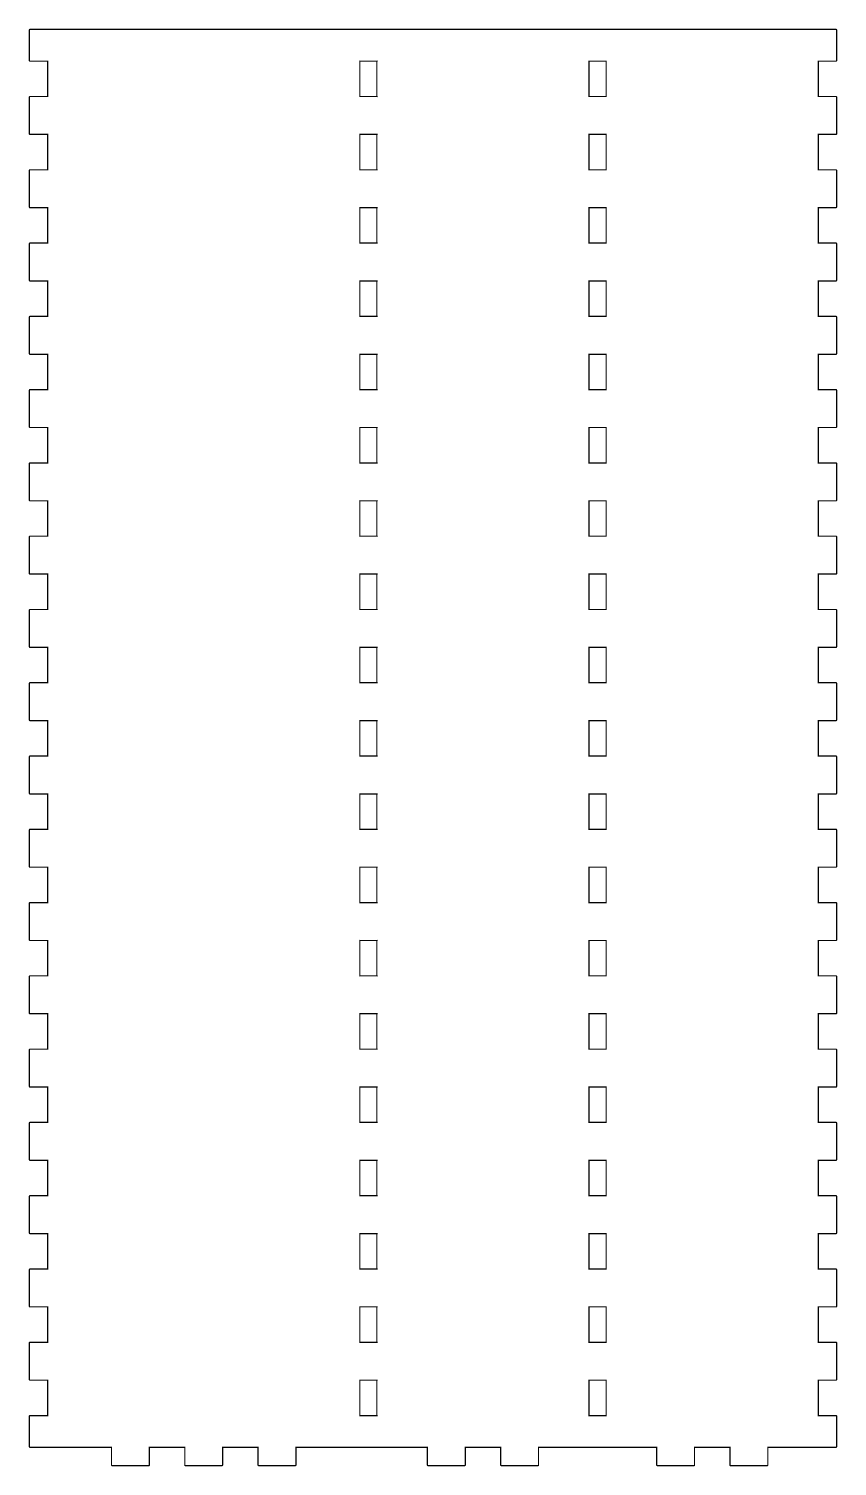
# Model space of a CAD drawing. Extents: x 1 to 1338, y 1 to 612.
# Drawn here: x 0.6 to 133, y 237.6 to 473 of the extents above; entities that cross this region are included whole.
import ezdxf

# ---------------------------------------------------------------- set-up
doc = ezdxf.new("R2010")
doc.units = 0
doc.layers.get('0').update_dxf_attribs({"linetype": 'CONTINUOUS'})

msp = doc.modelspace()

# ---------------------------------------------------------------- linework, layer by layer
at = {"color": 0, "const_width": 0.2}
for points in [[(3.8475, 472.941), (0.84749, 472.941), (0.82958, 472.941), (0.77584, 472.913), (0.7469, 472.86), (0.7469, 472.842)], [(0.7469, 472.842), (0.7469, 467.84)], [(54.7564, 472.941), (3.8475, 472.941)], [(57.7564, 472.941), (54.7564, 472.941)], [(92.3025, 472.941), (57.7564, 472.941)], [(95.3022, 472.941), (92.3025, 472.941)], [(129.848, 472.941), (95.3022, 472.941)], [(132.848, 472.941), (129.848, 472.941)], [(132.949, 472.842), (132.949, 472.86), (132.919, 472.913), (132.865, 472.941), (132.848, 472.941)], [(132.949, 467.84), (132.949, 472.842)], [(0.7469, 467.84), (0.7469, 467.826), (0.77584, 467.769), (0.82958, 467.741), (0.84749, 467.741)], [(0.84749, 467.741), (3.8475, 467.741), (3.82958, 467.741), (3.77582, 467.769), (3.74689, 467.826), (3.74689, 467.84)], [(3.74689, 467.84), (3.74689, 461.843), (3.74689, 461.86), (3.77582, 461.913), (3.82958, 461.941), (3.8475, 461.941)], [(129.949, 461.843), (129.949, 467.84), (129.949, 467.826), (129.919, 467.769), (129.865, 467.741), (129.848, 467.741)], [(129.848, 467.741), (132.848, 467.741), (132.865, 467.741), (132.919, 467.769), (132.949, 467.826), (132.949, 467.84)], [(3.8475, 461.941), (0.84749, 461.941), (0.82958, 461.941), (0.77584, 461.913), (0.7469, 461.86), (0.7469, 461.843)], [(0.7469, 461.843), (0.7469, 455.842)], [(132.848, 461.941), (129.848, 461.941), (129.865, 461.941), (129.919, 461.913), (129.949, 461.86), (129.949, 461.843)], [(132.949, 461.843), (132.949, 461.86), (132.919, 461.913), (132.865, 461.941), (132.848, 461.941)], [(132.949, 455.842), (132.949, 461.843)], [(0.7469, 455.842), (0.7469, 455.824), (0.77584, 455.771), (0.82958, 455.739), (0.84749, 455.739)], [(0.84749, 455.739), (3.8475, 455.739), (3.82958, 455.739), (3.77582, 455.771), (3.74689, 455.824), (3.74689, 455.842)], [(3.74689, 455.842), (3.74689, 449.841), (3.74689, 449.859), (3.77582, 449.912), (3.82958, 449.943), (3.8475, 449.943)], [(129.949, 449.841), (129.949, 455.842), (129.949, 455.824), (129.919, 455.771), (129.865, 455.739), (129.848, 455.739)], [(129.848, 455.739), (132.848, 455.739), (132.865, 455.739), (132.919, 455.771), (132.949, 455.824), (132.949, 455.842)], [(3.8475, 449.943), (0.84749, 449.943), (0.82958, 449.943), (0.77584, 449.912), (0.7469, 449.859), (0.7469, 449.841)], [(0.7469, 449.841), (0.7469, 443.84)], [(132.848, 449.943), (129.848, 449.943), (129.865, 449.943), (129.919, 449.912), (129.949, 449.859), (129.949, 449.841)], [(132.949, 449.841), (132.949, 449.859), (132.919, 449.912), (132.865, 449.943), (132.848, 449.943)], [(132.949, 443.84), (132.949, 449.841)], [(0.7469, 443.84), (0.7469, 443.826), (0.77584, 443.77), (0.82958, 443.742), (0.84749, 443.742)], [(0.84749, 443.742), (3.8475, 443.742), (3.82958, 443.742), (3.77582, 443.77), (3.74689, 443.826), (3.74689, 443.84)], [(3.74689, 443.84), (3.74689, 437.843), (3.74689, 437.861), (3.77582, 437.914), (3.82958, 437.942), (3.8475, 437.942)], [(129.949, 437.843), (129.949, 443.84), (129.949, 443.826), (129.919, 443.77), (129.865, 443.742), (129.848, 443.742)], [(129.848, 443.742), (132.848, 443.742), (132.865, 443.742), (132.919, 443.77), (132.949, 443.826), (132.949, 443.84)], [(3.8475, 437.942), (0.84749, 437.942), (0.82958, 437.942), (0.77584, 437.914), (0.7469, 437.861), (0.7469, 437.843)], [(0.7469, 437.843), (0.7469, 431.842)], [(132.848, 437.942), (129.848, 437.942), (129.865, 437.942), (129.919, 437.914), (129.949, 437.861), (129.949, 437.843)], [(132.949, 437.843), (132.949, 437.861), (132.919, 437.914), (132.865, 437.942), (132.848, 437.942)], [(132.949, 431.842), (132.949, 437.843)], [(0.7469, 431.842), (0.7469, 431.825), (0.77584, 431.772), (0.82958, 431.74), (0.84749, 431.74)], [(0.84749, 431.74), (3.8475, 431.74), (3.82958, 431.74), (3.77582, 431.772), (3.74689, 431.825), (3.74689, 431.842)], [(3.74689, 431.842), (3.74689, 425.842), (3.74689, 425.859), (3.77582, 425.912), (3.82958, 425.94), (3.8475, 425.94)], [(129.949, 425.842), (129.949, 431.842), (129.949, 431.825), (129.919, 431.772), (129.865, 431.74), (129.848, 431.74)], [(129.848, 431.74), (132.848, 431.74), (132.865, 431.74), (132.919, 431.772), (132.949, 431.825), (132.949, 431.842)], [(3.8475, 425.94), (0.84749, 425.94), (0.82958, 425.94), (0.77584, 425.912), (0.7469, 425.859), (0.7469, 425.842)], [(0.7469, 425.842), (0.7469, 419.841)], [(132.848, 425.94), (129.848, 425.94), (129.865, 425.94), (129.919, 425.912), (129.949, 425.859), (129.949, 425.842)], [(132.949, 425.842), (132.949, 425.859), (132.919, 425.912), (132.865, 425.94), (132.848, 425.94)], [(132.949, 419.841), (132.949, 425.842)], [(0.7469, 419.841), (0.7469, 419.823), (0.77584, 419.77), (0.82958, 419.742), (0.84749, 419.742)], [(0.84749, 419.742), (3.8475, 419.742), (3.82958, 419.742), (3.77582, 419.77), (3.74689, 419.823), (3.74689, 419.841)], [(3.74689, 419.841), (3.74689, 413.84), (3.74689, 413.858), (3.77582, 413.914), (3.82958, 413.942), (3.8475, 413.942)], [(129.949, 413.84), (129.949, 419.841), (129.949, 419.823), (129.919, 419.77), (129.865, 419.742), (129.848, 419.742)], [(129.848, 419.742), (132.848, 419.742), (132.865, 419.742), (132.919, 419.77), (132.949, 419.823), (132.949, 419.841)], [(3.8475, 413.942), (0.84749, 413.942), (0.82958, 413.942), (0.77584, 413.914), (0.7469, 413.858), (0.7469, 413.84)], [(0.7469, 413.84), (0.7469, 407.843)], [(132.848, 413.942), (129.848, 413.942), (129.865, 413.942), (129.919, 413.914), (129.949, 413.858), (129.949, 413.84)], [(132.949, 413.84), (132.949, 413.858), (132.919, 413.914), (132.865, 413.942), (132.848, 413.942)], [(132.949, 407.843), (132.949, 413.84)], [(0.7469, 407.843), (0.7469, 407.825), (0.77584, 407.772), (0.82958, 407.741), (0.84749, 407.741)], [(0.84749, 407.741), (3.8475, 407.741), (3.82958, 407.741), (3.77582, 407.772), (3.74689, 407.825), (3.74689, 407.843)], [(3.74689, 407.843), (3.74689, 401.842), (3.74689, 401.86), (3.77582, 401.913), (3.82958, 401.941), (3.8475, 401.941)], [(129.949, 401.842), (129.949, 407.843), (129.949, 407.825), (129.919, 407.772), (129.865, 407.741), (129.848, 407.741)], [(129.848, 407.741), (132.848, 407.741), (132.865, 407.741), (132.919, 407.772), (132.949, 407.825), (132.949, 407.843)], [(3.8475, 401.941), (0.84749, 401.941), (0.82958, 401.941), (0.77584, 401.913), (0.7469, 401.86), (0.7469, 401.842)], [(0.7469, 401.842), (0.7469, 395.841)], [(132.848, 401.941), (129.848, 401.941), (129.865, 401.941), (129.919, 401.913), (129.949, 401.86), (129.949, 401.842)], [(132.949, 401.842), (132.949, 401.86), (132.919, 401.913), (132.865, 401.941), (132.848, 401.941)], [(132.949, 395.841), (132.949, 401.842)], [(0.7469, 395.841), (0.7469, 395.824), (0.77584, 395.771), (0.82958, 395.743), (0.84749, 395.743)], [(0.84749, 395.743), (3.8475, 395.743), (3.82958, 395.743), (3.77582, 395.771), (3.74689, 395.824), (3.74689, 395.841)], [(3.74689, 395.841), (3.74689, 389.841), (3.74689, 389.858), (3.77582, 389.915), (3.82958, 389.943), (3.8475, 389.943)], [(129.949, 389.841), (129.949, 395.841), (129.949, 395.824), (129.919, 395.771), (129.865, 395.743), (129.848, 395.743)], [(129.848, 395.743), (132.848, 395.743), (132.865, 395.743), (132.919, 395.771), (132.949, 395.824), (132.949, 395.841)], [(3.8475, 389.943), (0.84749, 389.943), (0.82958, 389.943), (0.77584, 389.915), (0.7469, 389.858), (0.7469, 389.841)], [(0.7469, 389.841), (0.7469, 383.84)], [(132.848, 389.943), (129.848, 389.943), (129.865, 389.943), (129.919, 389.915), (129.949, 389.858), (129.949, 389.841)], [(132.949, 389.841), (132.949, 389.858), (132.919, 389.915), (132.865, 389.943), (132.848, 389.943)], [(132.949, 383.84), (132.949, 389.841)], [(0.7469, 383.84), (0.7469, 383.826), (0.77584, 383.773), (0.82958, 383.741), (0.84749, 383.741)], [(0.84749, 383.741), (3.8475, 383.741), (3.82958, 383.741), (3.77582, 383.773), (3.74689, 383.826), (3.74689, 383.84)], [(3.74689, 383.84), (3.74689, 377.843), (3.74689, 377.86), (3.77582, 377.913), (3.82958, 377.941), (3.8475, 377.941)], [(129.949, 377.843), (129.949, 383.84), (129.949, 383.826), (129.919, 383.773), (129.865, 383.741), (129.848, 383.741)], [(129.848, 383.741), (132.848, 383.741), (132.865, 383.741), (132.919, 383.773), (132.949, 383.826), (132.949, 383.84)], [(3.8475, 377.941), (0.84749, 377.941), (0.82958, 377.941), (0.77584, 377.913), (0.7469, 377.86), (0.7469, 377.843)], [(0.7469, 377.843), (0.7469, 371.842)], [(132.848, 377.941), (129.848, 377.941), (129.865, 377.941), (129.919, 377.913), (129.949, 377.86), (129.949, 377.843)], [(132.949, 377.843), (132.949, 377.86), (132.919, 377.913), (132.865, 377.941), (132.848, 377.941)], [(132.949, 371.842), (132.949, 377.843)], [(0.7469, 371.842), (0.7469, 371.824), (0.77584, 371.771), (0.82958, 371.74), (0.84749, 371.74)], [(0.84749, 371.74), (3.8475, 371.74), (3.82958, 371.74), (3.77582, 371.771), (3.74689, 371.824), (3.74689, 371.842)], [(3.74689, 371.842), (3.74689, 365.841), (3.74689, 365.859), (3.77582, 365.912), (3.82958, 365.943), (3.8475, 365.943)], [(129.949, 365.841), (129.949, 371.842), (129.949, 371.824), (129.919, 371.771), (129.865, 371.74), (129.848, 371.74)], [(129.848, 371.74), (132.848, 371.74), (132.865, 371.74), (132.919, 371.771), (132.949, 371.824), (132.949, 371.842)], [(3.8475, 365.943), (0.84749, 365.943), (0.82958, 365.943), (0.77584, 365.912), (0.7469, 365.859), (0.7469, 365.841)], [(0.7469, 365.841), (0.7469, 359.84)], [(132.848, 365.943), (129.848, 365.943), (129.865, 365.943), (129.919, 365.912), (129.949, 365.859), (129.949, 365.841)], [(132.949, 365.841), (132.949, 365.859), (132.919, 365.912), (132.865, 365.943), (132.848, 365.943)], [(132.949, 359.84), (132.949, 365.841)], [(0.7469, 359.84), (0.7469, 359.826), (0.77584, 359.77), (0.82958, 359.742), (0.84749, 359.742)], [(0.84749, 359.742), (3.8475, 359.742), (3.82958, 359.742), (3.77582, 359.77), (3.74689, 359.826), (3.74689, 359.84)], [(3.74689, 359.84), (3.74689, 353.843), (3.74689, 353.861), (3.77582, 353.914), (3.82958, 353.942), (3.8475, 353.942)], [(129.949, 353.843), (129.949, 359.84), (129.949, 359.826), (129.919, 359.77), (129.865, 359.742), (129.848, 359.742)], [(129.848, 359.742), (132.848, 359.742), (132.865, 359.742), (132.919, 359.77), (132.949, 359.826), (132.949, 359.84)], [(3.8475, 353.942), (0.84749, 353.942), (0.82958, 353.942), (0.77584, 353.914), (0.7469, 353.861), (0.7469, 353.843)], [(0.7469, 353.843), (0.7469, 347.842)], [(132.848, 353.942), (129.848, 353.942), (129.865, 353.942), (129.919, 353.914), (129.949, 353.861), (129.949, 353.843)], [(132.949, 353.843), (132.949, 353.861), (132.919, 353.914), (132.865, 353.942), (132.848, 353.942)], [(132.949, 347.842), (132.949, 353.843)], [(0.7469, 347.842), (0.7469, 347.825), (0.77584, 347.772), (0.82958, 347.741), (0.84749, 347.741)], [(0.84749, 347.741), (3.8475, 347.741), (3.82958, 347.741), (3.77582, 347.772), (3.74689, 347.825), (3.74689, 347.842)], [(3.74689, 347.842), (3.74689, 341.842), (3.74689, 341.86), (3.77582, 341.913), (3.82958, 341.942), (3.8475, 341.942)], [(129.949, 341.842), (129.949, 347.842), (129.949, 347.825), (129.919, 347.772), (129.865, 347.741), (129.848, 347.741)], [(129.848, 347.741), (132.848, 347.741), (132.865, 347.741), (132.919, 347.772), (132.949, 347.825), (132.949, 347.842)], [(3.8475, 341.942), (0.84749, 341.942), (0.82958, 341.942), (0.77584, 341.913), (0.7469, 341.86), (0.7469, 341.842)], [(0.7469, 341.842), (0.7469, 335.842)], [(132.848, 341.942), (129.848, 341.942), (129.865, 341.942), (129.919, 341.913), (129.949, 341.86), (129.949, 341.842)], [(132.949, 341.842), (132.949, 341.86), (132.919, 341.913), (132.865, 341.942), (132.848, 341.942)], [(132.949, 335.842), (132.949, 341.842)], [(0.7469, 335.842), (0.7469, 335.825), (0.77584, 335.771), (0.82958, 335.741), (0.84749, 335.741)], [(0.84749, 335.741), (3.8475, 335.741), (3.82958, 335.741), (3.77582, 335.771), (3.74689, 335.825), (3.74689, 335.842)], [(3.74689, 335.842), (3.74689, 329.842), (3.74689, 329.86), (3.77582, 329.914), (3.82958, 329.942), (3.8475, 329.942)], [(129.949, 329.842), (129.949, 335.842), (129.949, 335.825), (129.919, 335.771), (129.865, 335.741), (129.848, 335.741)], [(129.848, 335.741), (132.848, 335.741), (132.865, 335.741), (132.919, 335.771), (132.949, 335.825), (132.949, 335.842)], [(3.8475, 329.942), (0.84749, 329.942), (0.82958, 329.942), (0.77584, 329.914), (0.7469, 329.86), (0.7469, 329.842)], [(0.7469, 329.842), (0.7469, 323.842)], [(132.848, 329.942), (129.848, 329.942), (129.865, 329.942), (129.919, 329.914), (129.949, 329.86), (129.949, 329.842)], [(132.949, 329.842), (132.949, 329.86), (132.919, 329.914), (132.865, 329.942), (132.848, 329.942)], [(132.949, 323.842), (132.949, 329.842)], [(0.7469, 323.842), (0.7469, 323.825), (0.77584, 323.771), (0.82958, 323.741), (0.84749, 323.741)], [(0.84749, 323.741), (3.8475, 323.741), (3.82958, 323.741), (3.77582, 323.771), (3.74689, 323.825), (3.74689, 323.842)], [(3.74689, 323.842), (3.74689, 317.842), (3.74689, 317.86), (3.77582, 317.913), (3.82958, 317.942), (3.8475, 317.942)], [(129.949, 317.842), (129.949, 323.842), (129.949, 323.825), (129.919, 323.771), (129.865, 323.741), (129.848, 323.741)], [(129.848, 323.741), (132.848, 323.741), (132.865, 323.741), (132.919, 323.771), (132.949, 323.825), (132.949, 323.842)], [(3.8475, 317.942), (0.84749, 317.942), (0.82958, 317.942), (0.77584, 317.913), (0.7469, 317.86), (0.7469, 317.842)], [(0.7469, 317.842), (0.7469, 311.842)], [(132.848, 317.942), (129.848, 317.942), (129.865, 317.942), (129.919, 317.913), (129.949, 317.86), (129.949, 317.842)], [(132.949, 317.842), (132.949, 317.86), (132.919, 317.913), (132.865, 317.942), (132.848, 317.942)], [(132.949, 311.842), (132.949, 317.842)], [(0.7469, 311.842), (0.7469, 311.825), (0.77584, 311.772), (0.82958, 311.741), (0.84749, 311.741)], [(0.84749, 311.741), (3.8475, 311.741), (3.82958, 311.741), (3.77582, 311.772), (3.74689, 311.825), (3.74689, 311.842)], [(3.74689, 311.842), (3.74689, 305.842), (3.74689, 305.86), (3.77582, 305.913), (3.82958, 305.942), (3.8475, 305.942)], [(129.949, 305.842), (129.949, 311.842), (129.949, 311.825), (129.919, 311.772), (129.865, 311.741), (129.848, 311.741)], [(129.848, 311.741), (132.848, 311.741), (132.865, 311.741), (132.919, 311.772), (132.949, 311.825), (132.949, 311.842)], [(3.8475, 305.942), (0.84749, 305.942), (0.82958, 305.942), (0.77584, 305.913), (0.7469, 305.86), (0.7469, 305.842)], [(132.848, 305.942), (129.848, 305.942), (129.865, 305.942), (129.919, 305.913), (129.949, 305.86), (129.949, 305.842)], [(132.949, 305.842), (132.949, 305.86), (132.919, 305.913), (132.865, 305.942), (132.848, 305.942)], [(0.7469, 305.842), (0.7469, 299.842)], [(132.949, 299.842), (132.949, 305.842)], [(0.7469, 299.842), (0.7469, 299.825), (0.77584, 299.771), (0.82958, 299.741), (0.84749, 299.741)], [(0.84749, 299.741), (3.8475, 299.741), (3.82958, 299.741), (3.77582, 299.771), (3.74689, 299.825), (3.74689, 299.842)], [(3.74689, 299.842), (3.74689, 293.842), (3.74689, 293.86), (3.77582, 293.914), (3.82958, 293.943), (3.8475, 293.943)], [(129.949, 293.842), (129.949, 299.842), (129.949, 299.825), (129.919, 299.771), (129.865, 299.741), (129.848, 299.741)], [(129.848, 299.741), (132.848, 299.741), (132.865, 299.741), (132.919, 299.771), (132.949, 299.825), (132.949, 299.842)], [(3.8475, 293.943), (0.84749, 293.943), (0.82958, 293.943), (0.77584, 293.914), (0.7469, 293.86), (0.7469, 293.842)], [(0.7469, 293.842), (0.7469, 287.842)], [(132.848, 293.943), (129.848, 293.943), (129.865, 293.943), (129.919, 293.914), (129.949, 293.86), (129.949, 293.842)], [(132.949, 293.842), (132.949, 293.86), (132.919, 293.914), (132.865, 293.943), (132.848, 293.943)], [(132.949, 287.842), (132.949, 293.842)], [(0.7469, 287.842), (0.7469, 287.825), (0.77584, 287.771), (0.82958, 287.741), (0.84749, 287.741)], [(0.84749, 287.741), (3.8475, 287.741), (3.82958, 287.741), (3.77582, 287.771), (3.74689, 287.825), (3.74689, 287.842)], [(3.74689, 287.842), (3.74689, 281.842), (3.74689, 281.86), (3.77582, 281.914), (3.82958, 281.942), (3.8475, 281.942)], [(129.949, 281.842), (129.949, 287.842), (129.949, 287.825), (129.919, 287.771), (129.865, 287.741), (129.848, 287.741)], [(129.848, 287.741), (132.848, 287.741), (132.865, 287.741), (132.919, 287.771), (132.949, 287.825), (132.949, 287.842)], [(3.8475, 281.942), (0.84749, 281.942), (0.82958, 281.942), (0.77584, 281.914), (0.7469, 281.86), (0.7469, 281.842)], [(0.7469, 281.842), (0.7469, 275.842)], [(132.848, 281.942), (129.848, 281.942), (129.865, 281.942), (129.919, 281.914), (129.949, 281.86), (129.949, 281.842)], [(132.949, 281.842), (132.949, 281.86), (132.919, 281.914), (132.865, 281.942), (132.848, 281.942)], [(132.949, 275.842), (132.949, 281.842)], [(0.7469, 275.842), (0.7469, 275.825), (0.77584, 275.772), (0.82958, 275.741), (0.84749, 275.741)], [(0.84749, 275.741), (3.8475, 275.741), (3.82958, 275.741), (3.77582, 275.772), (3.74689, 275.825), (3.74689, 275.842)], [(3.74689, 275.842), (3.74689, 269.842), (3.74689, 269.86), (3.77582, 269.913), (3.82958, 269.942), (3.8475, 269.942)], [(129.949, 269.842), (129.949, 275.842), (129.949, 275.825), (129.919, 275.772), (129.865, 275.741), (129.848, 275.741)], [(129.848, 275.741), (132.848, 275.741), (132.865, 275.741), (132.919, 275.772), (132.949, 275.825), (132.949, 275.842)], [(3.8475, 269.942), (0.84749, 269.942), (0.82958, 269.942), (0.77584, 269.913), (0.7469, 269.86), (0.7469, 269.842)], [(0.7469, 269.842), (0.7469, 263.842)], [(132.848, 269.942), (129.848, 269.942), (129.865, 269.942), (129.919, 269.913), (129.949, 269.86), (129.949, 269.842)], [(132.949, 269.842), (132.949, 269.86), (132.919, 269.913), (132.865, 269.942), (132.848, 269.942)], [(132.949, 263.842), (132.949, 269.842)], [(0.7469, 263.842), (0.7469, 263.826), (0.77584, 263.772), (0.82958, 263.741), (0.84749, 263.741)], [(0.84749, 263.741), (3.8475, 263.741), (3.82958, 263.741), (3.77582, 263.772), (3.74689, 263.826), (3.74689, 263.842)], [(3.74689, 263.842), (3.74689, 257.842), (3.74689, 257.86), (3.77582, 257.914), (3.82958, 257.943), (3.8475, 257.943)], [(129.949, 257.842), (129.949, 263.842), (129.949, 263.826), (129.919, 263.772), (129.865, 263.741), (129.848, 263.741)], [(129.848, 263.741), (132.848, 263.741), (132.865, 263.741), (132.919, 263.772), (132.949, 263.826), (132.949, 263.842)], [(3.8475, 257.943), (0.84749, 257.943), (0.82958, 257.943), (0.77584, 257.914), (0.7469, 257.86), (0.7469, 257.842)], [(0.7469, 257.842), (0.7469, 251.842)], [(132.848, 257.943), (129.848, 257.943), (129.865, 257.943), (129.919, 257.914), (129.949, 257.86), (129.949, 257.842)], [(132.949, 257.842), (132.949, 257.86), (132.919, 257.914), (132.865, 257.943), (132.848, 257.943)], [(132.949, 251.842), (132.949, 257.842)], [(0.7469, 251.842), (0.7469, 251.825), (0.77584, 251.772), (0.82958, 251.742), (0.84749, 251.742)], [(0.84749, 251.742), (3.8475, 251.742), (3.82958, 251.742), (3.77582, 251.772), (3.74689, 251.825), (3.74689, 251.842)], [(3.74689, 251.842), (3.74689, 245.842), (3.74689, 245.86), (3.77582, 245.914), (3.82958, 245.943), (3.8475, 245.943)], [(129.949, 245.842), (129.949, 251.842), (129.949, 251.825), (129.919, 251.772), (129.865, 251.742), (129.848, 251.742)], [(129.848, 251.742), (132.848, 251.742), (132.865, 251.742), (132.919, 251.772), (132.949, 251.825), (132.949, 251.842)], [(3.8475, 245.943), (0.84749, 245.943), (0.82958, 245.943), (0.77584, 245.914), (0.7469, 245.86), (0.7469, 245.842)], [(0.7469, 245.842), (0.7469, 240.842)], [(132.848, 245.943), (129.848, 245.943), (129.865, 245.943), (129.919, 245.914), (129.949, 245.86), (129.949, 245.842)], [(132.949, 245.842), (132.949, 245.86), (132.919, 245.914), (132.865, 245.943), (132.848, 245.943)], [(132.949, 240.842), (132.949, 245.842)], [(0.7469, 240.842), (0.7469, 240.826), (0.77584, 240.772), (0.82958, 240.742), (0.84749, 240.742)], [(0.84749, 240.742), (3.8475, 240.742)], [(3.85025, 240.742), (14.304, 240.742)], [(14.304, 240.742), (14.2861, 240.742), (14.2324, 240.772), (14.2034, 240.826), (14.2034, 240.842)], [(14.2034, 240.842), (14.2034, 237.842), (14.2034, 237.826), (14.2324, 237.772), (14.2861, 237.742), (14.304, 237.742)], [(20.4046, 237.842), (20.4046, 240.842), (20.4046, 240.826), (20.3743, 240.772), (20.3206, 240.742), (20.304, 240.742)], [(20.304, 240.742), (26.304, 240.742)], [(26.304, 240.742), (26.2861, 240.742), (26.2323, 240.772), (26.2034, 240.826), (26.2034, 240.842)], [(26.2034, 240.842), (26.2034, 237.842), (26.2034, 237.826), (26.2323, 237.772), (26.2861, 237.742), (26.304, 237.742)], [(32.4046, 237.842), (32.4046, 240.842), (32.4046, 240.826), (32.3742, 240.772), (32.3205, 240.742), (32.304, 240.742)], [(32.304, 240.742), (38.3039, 240.742)], [(38.3039, 240.742), (38.2859, 240.742), (38.2323, 240.772), (38.2034, 240.826), (38.2034, 240.842)], [(38.2034, 240.842), (38.2034, 237.842), (38.2034, 237.826), (38.2323, 237.772), (38.2859, 237.742), (38.3039, 237.742)], [(44.4045, 237.842), (44.4045, 240.842), (44.4045, 240.826), (44.3742, 240.772), (44.3205, 240.742), (44.3039, 240.742)], [(44.3039, 240.742), (54.7592, 240.742)], [(54.7592, 240.742), (57.7592, 240.742)], [(57.7592, 240.742), (66.0315, 240.742)], [(66.0315, 240.742), (66.0135, 240.742), (65.9599, 240.772), (65.931, 240.826), (65.931, 240.842)], [(65.931, 240.842), (65.931, 237.842), (65.931, 237.826), (65.9599, 237.772), (66.0135, 237.742), (66.0315, 237.742)], [(72.1321, 237.842), (72.1321, 240.842), (72.1321, 240.826), (72.1018, 240.772), (72.0478, 240.742), (72.0316, 240.742)], [(72.0316, 240.742), (78.0313, 240.742)], [(78.0313, 240.742), (78.0136, 240.742), (77.9597, 240.772), (77.9307, 240.826), (77.9307, 240.842)], [(77.9307, 240.842), (77.9307, 237.842), (77.9307, 237.826), (77.9597, 237.772), (78.0136, 237.742), (78.0313, 237.742)], [(84.1319, 237.842), (84.1319, 240.842), (84.1319, 240.826), (84.1015, 240.772), (84.0479, 240.742), (84.0313, 240.742)], [(84.0313, 240.742), (92.3036, 240.742)], [(92.3036, 240.742), (95.3036, 240.742)], [(95.3036, 240.742), (103.576, 240.742)], [(103.576, 240.742), (103.558, 240.742), (103.504, 240.772), (103.475, 240.826), (103.475, 240.842)], [(103.475, 240.842), (103.475, 237.842), (103.475, 237.826), (103.504, 237.772), (103.558, 237.742), (103.576, 237.742)], [(109.677, 237.842), (109.677, 240.842), (109.677, 240.826), (109.647, 240.772), (109.593, 240.742), (109.576, 240.742)], [(109.576, 240.742), (115.576, 240.742)], [(115.576, 240.742), (115.558, 240.742), (115.504, 240.772), (115.475, 240.826), (115.475, 240.842)], [(115.475, 240.842), (115.475, 237.842), (115.475, 237.826), (115.504, 237.772), (115.558, 237.742), (115.576, 237.742)], [(121.677, 237.842), (121.677, 240.842), (121.677, 240.826), (121.646, 240.772), (121.593, 240.742), (121.576, 240.742)], [(121.576, 240.742), (129.848, 240.742)], [(129.848, 240.742), (132.848, 240.742), (132.865, 240.742), (132.919, 240.772), (132.949, 240.826), (132.949, 240.842)], [(14.304, 237.742), (20.304, 237.742), (20.3206, 237.742), (20.3743, 237.772), (20.4046, 237.826), (20.4046, 237.842)], [(26.304, 237.742), (32.304, 237.742), (32.3205, 237.742), (32.3742, 237.772), (32.4046, 237.826), (32.4046, 237.842)], [(38.3039, 237.742), (44.3039, 237.742), (44.3205, 237.742), (44.3742, 237.772), (44.4045, 237.826), (44.4045, 237.842)], [(66.0315, 237.742), (72.0316, 237.742), (72.0478, 237.742), (72.1018, 237.772), (72.1321, 237.826), (72.1321, 237.842)], [(78.0313, 237.742), (84.0313, 237.742), (84.0479, 237.742), (84.1015, 237.772), (84.1319, 237.826), (84.1319, 237.842)], [(103.576, 237.742), (109.576, 237.742), (109.593, 237.742), (109.647, 237.772), (109.677, 237.826), (109.677, 237.842)], [(115.576, 237.742), (121.576, 237.742), (121.593, 237.742), (121.646, 237.772), (121.677, 237.826), (121.677, 237.842)]]:
    msp.add_lwpolyline(points, dxfattribs=at)
at = {"color": 5, "const_width": 0.2}
for points in [[(54.8598, 461.843), (54.8598, 467.84), (54.8598, 467.826), (54.8294, 467.769), (54.7758, 467.741), (54.7592, 467.741)], [(54.7592, 467.741), (57.7592, 467.741), (57.7413, 467.741), (57.6873, 467.769), (57.6584, 467.826), (57.6584, 467.84)], [(57.6584, 467.84), (57.6584, 461.843)], [(92.4045, 461.843), (92.4045, 467.84), (92.4045, 467.826), (92.3742, 467.769), (92.3202, 467.741), (92.3036, 467.741)], [(92.3036, 467.741), (95.3036, 467.741), (95.286, 467.741), (95.232, 467.769), (95.2031, 467.826), (95.2031, 467.84)], [(95.2031, 467.84), (95.2031, 461.843)], [(57.7592, 461.941), (54.7592, 461.941), (54.7758, 461.941), (54.8294, 461.913), (54.8598, 461.86), (54.8598, 461.843)], [(57.6584, 461.843), (57.6584, 461.86), (57.6873, 461.913), (57.7413, 461.941), (57.7592, 461.941)], [(95.3036, 461.941), (92.3036, 461.941), (92.3202, 461.941), (92.3742, 461.913), (92.4045, 461.86), (92.4045, 461.843)], [(95.2031, 461.843), (95.2031, 461.86), (95.232, 461.913), (95.286, 461.941), (95.3036, 461.941)], [(54.8598, 449.841), (54.8598, 455.842), (54.8598, 455.824), (54.8294, 455.771), (54.7758, 455.739), (54.7592, 455.739)], [(54.7592, 455.739), (57.7592, 455.739), (57.7413, 455.739), (57.6873, 455.771), (57.6584, 455.824), (57.6584, 455.842)], [(57.6584, 455.842), (57.6584, 449.841)], [(92.4045, 449.841), (92.4045, 455.842), (92.4045, 455.824), (92.3742, 455.771), (92.3202, 455.739), (92.3036, 455.739)], [(92.3036, 455.739), (95.3036, 455.739), (95.286, 455.739), (95.232, 455.771), (95.2031, 455.824), (95.2031, 455.842)], [(95.2031, 455.842), (95.2031, 449.841)], [(57.7592, 449.943), (54.7592, 449.943), (54.7758, 449.943), (54.8294, 449.912), (54.8598, 449.859), (54.8598, 449.841)], [(57.6584, 449.841), (57.6584, 449.859), (57.6873, 449.912), (57.7413, 449.943), (57.7592, 449.943)], [(95.3036, 449.943), (92.3036, 449.943), (92.3202, 449.943), (92.3742, 449.912), (92.4045, 449.859), (92.4045, 449.841)], [(95.2031, 449.841), (95.2031, 449.859), (95.232, 449.912), (95.286, 449.943), (95.3036, 449.943)], [(54.8598, 437.843), (54.8598, 443.84), (54.8598, 443.826), (54.8294, 443.77), (54.7758, 443.742), (54.7592, 443.742)], [(54.7592, 443.742), (57.7592, 443.742), (57.7413, 443.742), (57.6873, 443.77), (57.6584, 443.826), (57.6584, 443.84)], [(57.6584, 443.84), (57.6584, 437.843)], [(92.4045, 437.843), (92.4045, 443.84), (92.4045, 443.826), (92.3742, 443.77), (92.3202, 443.742), (92.3036, 443.742)], [(92.3036, 443.742), (95.3036, 443.742), (95.286, 443.742), (95.232, 443.77), (95.2031, 443.826), (95.2031, 443.84)], [(95.2031, 443.84), (95.2031, 437.843)], [(57.7592, 437.942), (54.7592, 437.942), (54.7758, 437.942), (54.8294, 437.914), (54.8598, 437.861), (54.8598, 437.843)], [(57.6584, 437.843), (57.6584, 437.861), (57.6873, 437.914), (57.7413, 437.942), (57.7592, 437.942)], [(95.3036, 437.942), (92.3036, 437.942), (92.3202, 437.942), (92.3742, 437.914), (92.4045, 437.861), (92.4045, 437.843)], [(95.2031, 437.843), (95.2031, 437.861), (95.232, 437.914), (95.286, 437.942), (95.3036, 437.942)], [(54.8598, 425.842), (54.8598, 431.842), (54.8598, 431.825), (54.8294, 431.772), (54.7758, 431.74), (54.7592, 431.74)], [(54.7592, 431.74), (57.7592, 431.74), (57.7413, 431.74), (57.6873, 431.772), (57.6584, 431.825), (57.6584, 431.842)], [(57.6584, 431.842), (57.6584, 425.842)], [(92.4045, 425.842), (92.4045, 431.842), (92.4045, 431.825), (92.3742, 431.772), (92.3202, 431.74), (92.3036, 431.74)], [(92.3036, 431.74), (95.3036, 431.74), (95.286, 431.74), (95.232, 431.772), (95.2031, 431.825), (95.2031, 431.842)], [(95.2031, 431.842), (95.2031, 425.842)], [(57.7592, 425.94), (54.7592, 425.94), (54.7758, 425.94), (54.8294, 425.912), (54.8598, 425.859), (54.8598, 425.842)], [(57.6584, 425.842), (57.6584, 425.859), (57.6873, 425.912), (57.7413, 425.94), (57.7592, 425.94)], [(95.3036, 425.94), (92.3036, 425.94), (92.3202, 425.94), (92.3742, 425.912), (92.4045, 425.859), (92.4045, 425.842)], [(95.2031, 425.842), (95.2031, 425.859), (95.232, 425.912), (95.286, 425.94), (95.3036, 425.94)], [(54.8598, 413.84), (54.8598, 419.841), (54.8598, 419.823), (54.8294, 419.77), (54.7758, 419.742), (54.7592, 419.742)], [(54.7592, 419.742), (57.7592, 419.742), (57.7413, 419.742), (57.6873, 419.77), (57.6584, 419.823), (57.6584, 419.841)], [(57.6584, 419.841), (57.6584, 413.84)], [(92.4045, 413.84), (92.4045, 419.841), (92.4045, 419.823), (92.3742, 419.77), (92.3202, 419.742), (92.3036, 419.742)], [(92.3036, 419.742), (95.3036, 419.742), (95.286, 419.742), (95.232, 419.77), (95.2031, 419.823), (95.2031, 419.841)], [(95.2031, 419.841), (95.2031, 413.84)], [(57.7592, 413.942), (54.7592, 413.942), (54.7758, 413.942), (54.8294, 413.914), (54.8598, 413.858), (54.8598, 413.84)], [(57.6584, 413.84), (57.6584, 413.858), (57.6873, 413.914), (57.7413, 413.942), (57.7592, 413.942)], [(95.3036, 413.942), (92.3036, 413.942), (92.3202, 413.942), (92.3742, 413.914), (92.4045, 413.858), (92.4045, 413.84)], [(95.2031, 413.84), (95.2031, 413.858), (95.232, 413.914), (95.286, 413.942), (95.3036, 413.942)], [(54.8598, 401.842), (54.8598, 407.843), (54.8598, 407.825), (54.8294, 407.772), (54.7758, 407.741), (54.7592, 407.741)], [(54.7592, 407.741), (57.7592, 407.741), (57.7413, 407.741), (57.6873, 407.772), (57.6584, 407.825), (57.6584, 407.843)], [(57.6584, 407.843), (57.6584, 401.842)], [(92.4045, 401.842), (92.4045, 407.843), (92.4045, 407.825), (92.3742, 407.772), (92.3202, 407.741), (92.3036, 407.741)], [(92.3036, 407.741), (95.3036, 407.741), (95.286, 407.741), (95.232, 407.772), (95.2031, 407.825), (95.2031, 407.843)], [(95.2031, 407.843), (95.2031, 401.842)], [(57.7592, 401.941), (54.7592, 401.941), (54.7758, 401.941), (54.8294, 401.913), (54.8598, 401.86), (54.8598, 401.842)], [(57.6584, 401.842), (57.6584, 401.86), (57.6873, 401.913), (57.7413, 401.941), (57.7592, 401.941)], [(95.3036, 401.941), (92.3036, 401.941), (92.3202, 401.941), (92.3742, 401.913), (92.4045, 401.86), (92.4045, 401.842)], [(95.2031, 401.842), (95.2031, 401.86), (95.232, 401.913), (95.286, 401.941), (95.3036, 401.941)], [(54.8598, 389.841), (54.8598, 395.841), (54.8598, 395.824), (54.8294, 395.771), (54.7758, 395.743), (54.7592, 395.743)], [(54.7592, 395.743), (57.7592, 395.743), (57.7413, 395.743), (57.6873, 395.771), (57.6584, 395.824), (57.6584, 395.841)], [(57.6584, 395.841), (57.6584, 389.841)], [(92.4045, 389.841), (92.4045, 395.841), (92.4045, 395.824), (92.3742, 395.771), (92.3202, 395.743), (92.3036, 395.743)], [(92.3036, 395.743), (95.3036, 395.743), (95.286, 395.743), (95.232, 395.771), (95.2031, 395.824), (95.2031, 395.841)], [(95.2031, 395.841), (95.2031, 389.841)], [(57.7592, 389.943), (54.7592, 389.943), (54.7758, 389.943), (54.8294, 389.915), (54.8598, 389.858), (54.8598, 389.841)], [(57.6584, 389.841), (57.6584, 389.858), (57.6873, 389.915), (57.7413, 389.943), (57.7592, 389.943)], [(95.3036, 389.943), (92.3036, 389.943), (92.3202, 389.943), (92.3742, 389.915), (92.4045, 389.858), (92.4045, 389.841)], [(95.2031, 389.841), (95.2031, 389.858), (95.232, 389.915), (95.286, 389.943), (95.3036, 389.943)], [(54.8598, 377.843), (54.8598, 383.84), (54.8598, 383.826), (54.8294, 383.773), (54.7758, 383.741), (54.7592, 383.741)], [(54.7592, 383.741), (57.7592, 383.741), (57.7413, 383.741), (57.6873, 383.773), (57.6584, 383.826), (57.6584, 383.84)], [(57.6584, 383.84), (57.6584, 377.843)], [(92.4045, 377.843), (92.4045, 383.84), (92.4045, 383.826), (92.3742, 383.773), (92.3202, 383.741), (92.3036, 383.741)], [(92.3036, 383.741), (95.3036, 383.741), (95.286, 383.741), (95.232, 383.773), (95.2031, 383.826), (95.2031, 383.84)], [(95.2031, 383.84), (95.2031, 377.843)], [(57.7592, 377.941), (54.7592, 377.941), (54.7758, 377.941), (54.8294, 377.913), (54.8598, 377.86), (54.8598, 377.843)], [(57.6584, 377.843), (57.6584, 377.86), (57.6873, 377.913), (57.7413, 377.941), (57.7592, 377.941)], [(95.3036, 377.941), (92.3036, 377.941), (92.3202, 377.941), (92.3742, 377.913), (92.4045, 377.86), (92.4045, 377.843)], [(95.2031, 377.843), (95.2031, 377.86), (95.232, 377.913), (95.286, 377.941), (95.3036, 377.941)], [(54.8598, 365.841), (54.8598, 371.842), (54.8598, 371.824), (54.8294, 371.771), (54.7758, 371.74), (54.7592, 371.74)], [(54.7592, 371.74), (57.7592, 371.74), (57.7413, 371.74), (57.6873, 371.771), (57.6584, 371.824), (57.6584, 371.842)], [(57.6584, 371.842), (57.6584, 365.841)], [(92.4045, 365.841), (92.4045, 371.842), (92.4045, 371.824), (92.3742, 371.771), (92.3202, 371.74), (92.3036, 371.74)], [(92.3036, 371.74), (95.3036, 371.74), (95.286, 371.74), (95.232, 371.771), (95.2031, 371.824), (95.2031, 371.842)], [(95.2031, 371.842), (95.2031, 365.841)], [(57.7592, 365.943), (54.7592, 365.943), (54.7758, 365.943), (54.8294, 365.912), (54.8598, 365.859), (54.8598, 365.841)], [(57.6584, 365.841), (57.6584, 365.859), (57.6873, 365.912), (57.7413, 365.943), (57.7592, 365.943)], [(95.3036, 365.943), (92.3036, 365.943), (92.3202, 365.943), (92.3742, 365.912), (92.4045, 365.859), (92.4045, 365.841)], [(95.2031, 365.841), (95.2031, 365.859), (95.232, 365.912), (95.286, 365.943), (95.3036, 365.943)], [(54.8598, 353.843), (54.8598, 359.84), (54.8598, 359.826), (54.8294, 359.77), (54.7758, 359.742), (54.7592, 359.742)], [(54.7592, 359.742), (57.7592, 359.742), (57.7413, 359.742), (57.6873, 359.77), (57.6584, 359.826), (57.6584, 359.84)], [(57.6584, 359.84), (57.6584, 353.843)], [(92.4045, 353.843), (92.4045, 359.84), (92.4045, 359.826), (92.3742, 359.77), (92.3202, 359.742), (92.3036, 359.742)], [(92.3036, 359.742), (95.3036, 359.742), (95.286, 359.742), (95.232, 359.77), (95.2031, 359.826), (95.2031, 359.84)], [(95.2031, 359.84), (95.2031, 353.843)], [(57.7592, 353.942), (54.7592, 353.942), (54.7758, 353.942), (54.8294, 353.914), (54.8598, 353.861), (54.8598, 353.843)], [(57.6584, 353.843), (57.6584, 353.861), (57.6873, 353.914), (57.7413, 353.942), (57.7592, 353.942)], [(95.3036, 353.942), (92.3036, 353.942), (92.3202, 353.942), (92.3742, 353.914), (92.4045, 353.861), (92.4045, 353.843)], [(95.2031, 353.843), (95.2031, 353.861), (95.232, 353.914), (95.286, 353.942), (95.3036, 353.942)], [(54.8598, 341.842), (54.8598, 347.842), (54.8598, 347.825), (54.8294, 347.772), (54.7758, 347.741), (54.7592, 347.741)], [(54.7592, 347.741), (57.7592, 347.741), (57.7413, 347.741), (57.6873, 347.772), (57.6584, 347.825), (57.6584, 347.842)], [(57.6584, 347.842), (57.6584, 341.842)], [(92.4045, 341.842), (92.4045, 347.842), (92.4045, 347.825), (92.3742, 347.772), (92.3202, 347.741), (92.3036, 347.741)], [(92.3036, 347.741), (95.3036, 347.741), (95.286, 347.741), (95.232, 347.772), (95.2031, 347.825), (95.2031, 347.842)], [(95.2031, 347.842), (95.2031, 341.842)], [(57.7592, 341.942), (54.7592, 341.942), (54.7758, 341.942), (54.8294, 341.913), (54.8598, 341.86), (54.8598, 341.842)], [(57.6584, 341.842), (57.6584, 341.86), (57.6873, 341.913), (57.7413, 341.942), (57.7592, 341.942)], [(95.3036, 341.942), (92.3036, 341.942), (92.3202, 341.942), (92.3742, 341.913), (92.4045, 341.86), (92.4045, 341.842)], [(95.2031, 341.842), (95.2031, 341.86), (95.232, 341.913), (95.286, 341.942), (95.3036, 341.942)], [(54.8598, 329.842), (54.8598, 335.842), (54.8598, 335.825), (54.8294, 335.771), (54.7758, 335.741), (54.7592, 335.741)], [(54.7592, 335.741), (57.7592, 335.741), (57.7413, 335.741), (57.6873, 335.771), (57.6584, 335.825), (57.6584, 335.842)], [(57.6584, 335.842), (57.6584, 329.842)], [(92.4045, 329.842), (92.4045, 335.842), (92.4045, 335.825), (92.3742, 335.771), (92.3202, 335.741), (92.3036, 335.741)], [(92.3036, 335.741), (95.3036, 335.741), (95.286, 335.741), (95.232, 335.771), (95.2031, 335.825), (95.2031, 335.842)], [(95.2031, 335.842), (95.2031, 329.842)], [(57.7592, 329.942), (54.7592, 329.942), (54.7758, 329.942), (54.8294, 329.914), (54.8598, 329.86), (54.8598, 329.842)], [(57.6584, 329.842), (57.6584, 329.86), (57.6873, 329.914), (57.7413, 329.942), (57.7592, 329.942)], [(95.3036, 329.942), (92.3036, 329.942), (92.3202, 329.942), (92.3742, 329.914), (92.4045, 329.86), (92.4045, 329.842)], [(95.2031, 329.842), (95.2031, 329.86), (95.232, 329.914), (95.286, 329.942), (95.3036, 329.942)], [(54.8598, 317.842), (54.8598, 323.842), (54.8598, 323.825), (54.8294, 323.771), (54.7758, 323.741), (54.7592, 323.741)], [(54.7592, 323.741), (57.7592, 323.741), (57.7413, 323.741), (57.6873, 323.771), (57.6584, 323.825), (57.6584, 323.842)], [(57.6584, 323.842), (57.6584, 317.842)], [(92.4045, 317.842), (92.4045, 323.842), (92.4045, 323.825), (92.3742, 323.771), (92.3202, 323.741), (92.3036, 323.741)], [(92.3036, 323.741), (95.3036, 323.741), (95.286, 323.741), (95.232, 323.771), (95.2031, 323.825), (95.2031, 323.842)], [(95.2031, 323.842), (95.2031, 317.842)], [(57.7592, 317.942), (54.7592, 317.942), (54.7758, 317.942), (54.8294, 317.913), (54.8598, 317.86), (54.8598, 317.842)], [(57.6584, 317.842), (57.6584, 317.86), (57.6873, 317.913), (57.7413, 317.942), (57.7592, 317.942)], [(95.3036, 317.942), (92.3036, 317.942), (92.3202, 317.942), (92.3742, 317.913), (92.4045, 317.86), (92.4045, 317.842)], [(95.2031, 317.842), (95.2031, 317.86), (95.232, 317.913), (95.286, 317.942), (95.3036, 317.942)], [(54.8598, 305.842), (54.8598, 311.842), (54.8598, 311.825), (54.8294, 311.772), (54.7758, 311.741), (54.7592, 311.741)], [(54.7592, 311.741), (57.7592, 311.741), (57.7413, 311.741), (57.6873, 311.772), (57.6584, 311.825), (57.6584, 311.842)], [(57.6584, 311.842), (57.6584, 305.842)], [(92.4045, 305.842), (92.4045, 311.842), (92.4045, 311.825), (92.3742, 311.772), (92.3202, 311.741), (92.3036, 311.741)], [(92.3036, 311.741), (95.3036, 311.741), (95.286, 311.741), (95.232, 311.772), (95.2031, 311.825), (95.2031, 311.842)], [(95.2031, 311.842), (95.2031, 305.842)], [(57.7592, 305.942), (54.7592, 305.942), (54.7758, 305.942), (54.8294, 305.913), (54.8598, 305.86), (54.8598, 305.842)], [(57.6584, 305.842), (57.6584, 305.86), (57.6873, 305.913), (57.7413, 305.942), (57.7592, 305.942)], [(95.3036, 305.942), (92.3036, 305.942), (92.3202, 305.942), (92.3742, 305.913), (92.4045, 305.86), (92.4045, 305.842)], [(95.2031, 305.842), (95.2031, 305.86), (95.232, 305.913), (95.286, 305.942), (95.3036, 305.942)], [(54.8598, 293.842), (54.8598, 299.842), (54.8598, 299.825), (54.8294, 299.771), (54.7758, 299.741), (54.7592, 299.741)], [(54.7592, 299.741), (57.7592, 299.741), (57.7413, 299.741), (57.6873, 299.771), (57.6584, 299.825), (57.6584, 299.842)], [(57.6584, 299.842), (57.6584, 293.842)], [(92.4045, 293.842), (92.4045, 299.842), (92.4045, 299.825), (92.3742, 299.771), (92.3202, 299.741), (92.3036, 299.741)], [(92.3036, 299.741), (95.3036, 299.741), (95.286, 299.741), (95.232, 299.771), (95.2031, 299.825), (95.2031, 299.842)], [(95.2031, 299.842), (95.2031, 293.842)], [(57.7592, 293.943), (54.7592, 293.943), (54.7758, 293.943), (54.8294, 293.914), (54.8598, 293.86), (54.8598, 293.842)], [(57.6584, 293.842), (57.6584, 293.86), (57.6873, 293.914), (57.7413, 293.943), (57.7592, 293.943)], [(95.3036, 293.943), (92.3036, 293.943), (92.3202, 293.943), (92.3742, 293.914), (92.4045, 293.86), (92.4045, 293.842)], [(95.2031, 293.842), (95.2031, 293.86), (95.232, 293.914), (95.286, 293.943), (95.3036, 293.943)], [(54.8598, 281.842), (54.8598, 287.842), (54.8598, 287.825), (54.8294, 287.771), (54.7758, 287.741), (54.7592, 287.741)], [(54.7592, 287.741), (57.7592, 287.741), (57.7413, 287.741), (57.6873, 287.771), (57.6584, 287.825), (57.6584, 287.842)], [(57.6584, 287.842), (57.6584, 281.842)], [(92.4045, 281.842), (92.4045, 287.842), (92.4045, 287.825), (92.3742, 287.771), (92.3202, 287.741), (92.3036, 287.741)], [(92.3036, 287.741), (95.3036, 287.741), (95.286, 287.741), (95.232, 287.771), (95.2031, 287.825), (95.2031, 287.842)], [(95.2031, 287.842), (95.2031, 281.842)], [(57.7592, 281.942), (54.7592, 281.942), (54.7758, 281.942), (54.8294, 281.914), (54.8598, 281.86), (54.8598, 281.842)], [(57.6584, 281.842), (57.6584, 281.86), (57.6873, 281.914), (57.7413, 281.942), (57.7592, 281.942)], [(95.3036, 281.942), (92.3036, 281.942), (92.3202, 281.942), (92.3742, 281.914), (92.4045, 281.86), (92.4045, 281.842)], [(95.2031, 281.842), (95.2031, 281.86), (95.232, 281.914), (95.286, 281.942), (95.3036, 281.942)], [(54.8598, 269.842), (54.8598, 275.842), (54.8598, 275.825), (54.8294, 275.772), (54.7758, 275.741), (54.7592, 275.741)], [(54.7592, 275.741), (57.7592, 275.741), (57.7413, 275.741), (57.6873, 275.772), (57.6584, 275.825), (57.6584, 275.842)], [(57.6584, 275.842), (57.6584, 269.842)], [(92.4045, 269.842), (92.4045, 275.842), (92.4045, 275.825), (92.3742, 275.772), (92.3202, 275.741), (92.3036, 275.741)], [(92.3036, 275.741), (95.3036, 275.741), (95.286, 275.741), (95.232, 275.772), (95.2031, 275.825), (95.2031, 275.842)], [(95.2031, 275.842), (95.2031, 269.842)], [(57.7592, 269.942), (54.7592, 269.942), (54.7758, 269.942), (54.8294, 269.913), (54.8598, 269.86), (54.8598, 269.842)], [(57.6584, 269.842), (57.6584, 269.86), (57.6873, 269.913), (57.7413, 269.942), (57.7592, 269.942)], [(95.3036, 269.942), (92.3036, 269.942), (92.3202, 269.942), (92.3742, 269.913), (92.4045, 269.86), (92.4045, 269.842)], [(95.2031, 269.842), (95.2031, 269.86), (95.232, 269.913), (95.286, 269.942), (95.3036, 269.942)], [(54.8598, 257.842), (54.8598, 263.842), (54.8598, 263.826), (54.8294, 263.772), (54.7758, 263.741), (54.7592, 263.741)], [(54.7592, 263.741), (57.7592, 263.741), (57.7413, 263.741), (57.6873, 263.772), (57.6584, 263.826), (57.6584, 263.842)], [(57.6584, 263.842), (57.6584, 257.842)], [(92.4045, 257.842), (92.4045, 263.842), (92.4045, 263.826), (92.3742, 263.772), (92.3202, 263.741), (92.3036, 263.741)], [(92.3036, 263.741), (95.3036, 263.741), (95.286, 263.741), (95.232, 263.772), (95.2031, 263.826), (95.2031, 263.842)], [(95.2031, 263.842), (95.2031, 257.842)], [(57.7592, 257.943), (54.7592, 257.943), (54.7758, 257.943), (54.8294, 257.914), (54.8598, 257.86), (54.8598, 257.842)], [(57.6584, 257.842), (57.6584, 257.86), (57.6873, 257.914), (57.7413, 257.943), (57.7592, 257.943)], [(95.3036, 257.943), (92.3036, 257.943), (92.3202, 257.943), (92.3742, 257.914), (92.4045, 257.86), (92.4045, 257.842)], [(95.2031, 257.842), (95.2031, 257.86), (95.232, 257.914), (95.286, 257.943), (95.3036, 257.943)], [(54.8598, 245.841), (54.8598, 251.841), (54.8598, 251.824), (54.8294, 251.77), (54.7758, 251.74), (54.7592, 251.74)], [(54.7592, 251.74), (57.7592, 251.74), (57.7413, 251.74), (57.6873, 251.77), (57.6584, 251.824), (57.6584, 251.841)], [(57.6584, 251.841), (57.6584, 245.841)], [(92.4045, 245.841), (92.4045, 251.841), (92.4045, 251.824), (92.3742, 251.77), (92.3202, 251.74), (92.3036, 251.74)], [(92.3036, 251.74), (95.3036, 251.74), (95.286, 251.74), (95.232, 251.77), (95.2031, 251.824), (95.2031, 251.841)], [(95.2031, 251.841), (95.2031, 245.841)], [(57.7592, 245.941), (54.7592, 245.941), (54.7758, 245.941), (54.8294, 245.912), (54.8598, 245.859), (54.8598, 245.841)], [(57.6584, 245.842), (57.6584, 245.86), (57.6873, 245.912), (57.7413, 245.941), (57.7592, 245.941)], [(95.3036, 245.941), (92.3036, 245.941), (92.3202, 245.941), (92.3742, 245.912), (92.4045, 245.859), (92.4045, 245.841)], [(95.2031, 245.842), (95.2031, 245.86), (95.232, 245.912), (95.286, 245.941), (95.3036, 245.941)]]:
    msp.add_lwpolyline(points, dxfattribs=at)

doc.saveas('drawing.dxf')
